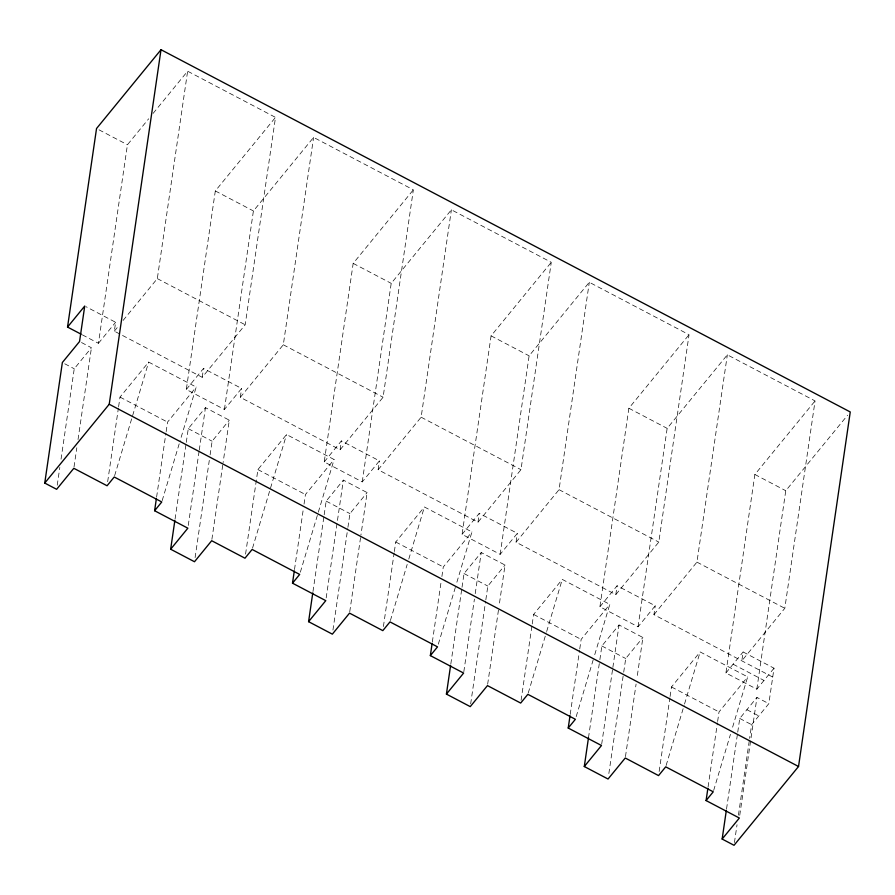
<?xml version="1.0" encoding="UTF-8"?>
<svg xmlns="http://www.w3.org/2000/svg" width="895" height="895" viewBox="0 0 895 895"><rect width="100%" height="100%" fill="white"/><g stroke="black" fill="none" stroke-linecap="round" stroke-linejoin="round"><path stroke-width="0.67" stroke-dasharray="4.47 3.36" d="M588.485 737.76L599.661 661.047M599.863 659.682L601.854 645.977L619.049 624.978L642.901 637.509L636.893 678.589M601.686 744.137L612.661 668.811M612.862 667.435L619.049 624.978M57.235 485.202L59.831 467.391M61.039 459.18L74.24 368.762L91.435 347.752L80.74 342.136M74.028 466.921L76.825 447.746M78.033 439.534L91.435 347.752M82.362 334.853L98.439 343.3L127.437 144.755L148.682 118.789M153.112 113.385L187.626 71.197L275.503 117.379L245.196 324.773L202.214 377.31L114.336 331.15L115.623 322.289L85.965 306.694M107.668 481.667L118.408 408.031M118.61 406.666L120.008 397.111L148.659 362.095L196.195 387.065L180.589 439.176M123.107 320.432L157.319 278.613L187.626 71.197M156.603 497.094L165.944 433.001M166.146 431.636L167.544 422.093L196.195 387.065M186.317 389.459L203.501 368.449L241.605 388.464L224.41 409.474L186.317 389.459L215.315 190.937L275.503 117.379M175.062 519.078L186.07 443.741M186.272 442.365L188.274 428.671L205.458 407.65L229.288 420.169L223.09 462.637M202.214 377.31L203.501 368.449M188.252 525.454L199.059 451.494M199.261 450.118L205.458 407.65M195.099 557.619L209.296 460.366M210.101 454.884L212.104 441.19L229.288 420.169M224.41 409.474L253.408 210.951L313.597 137.394L413.356 189.818L383.094 397.223L340.111 449.76L240.308 397.324L241.605 388.464M211.891 539.349L222.889 464.002M245.566 554.117L257.905 469.573L286.557 434.545L334.103 459.515L300.071 573.091M240.308 397.324L283.301 344.788L313.597 137.394M294.5 569.544L303.248 509.546M304.043 504.086L305.441 494.543L334.103 459.515M324.214 461.909L341.398 440.899L379.424 460.869L362.24 481.89L324.214 461.909L353.178 263.376L413.356 189.818M312.981 591.528L323.968 516.191M324.169 514.815L326.16 501.122L343.356 480.1L367.118 492.586L360.931 535.053M340.111 449.76L341.398 440.899M326.172 597.905L343.356 480.1M332.951 630.046L347.73 528.676M347.931 527.3L349.934 513.607L367.118 492.586M362.24 481.89L391.204 283.346L451.393 209.799L551.275 262.302L520.979 469.674L477.986 522.199L378.137 469.741L379.424 460.869M349.744 611.766L360.73 536.429M383.407 626.545L394.158 552.909M394.348 551.544L395.747 542.001L424.398 506.973L471.945 531.943L456.327 584.055M378.137 469.741L421.131 417.204L451.393 209.799M432.341 641.972L441.09 581.974M441.895 576.514L443.282 566.971L471.945 531.943M462.077 534.349L479.272 513.338L517.344 533.342L500.148 554.352L462.077 534.349L491.086 335.849L551.275 262.302M450.823 663.956L461.82 588.619M462.021 587.254L464.024 573.561L481.219 552.551L505.037 565.058L499.041 606.161M477.986 522.199L479.272 513.338M463.823 671.709L474.417 599.113M475.223 593.631L481.219 552.551M470.658 703.884L485.638 601.138M485.84 599.773L487.831 586.068L505.037 565.058M500.148 554.352L529.113 355.83L589.302 282.283L689.049 334.708L658.798 542.09L615.805 594.627L516.057 542.202L517.344 533.342M487.652 684.239L498.839 607.526M521.08 700.349L532.022 625.337M532.223 623.972L533.61 614.429L562.273 579.401L609.808 604.371L594.202 656.482M516.057 542.202L559.039 489.677L589.302 282.283M570.204 714.411L579.557 650.307M579.759 648.942L581.146 639.399L609.808 604.371M599.918 606.765L617.102 585.755L655.241 605.792L638.046 626.802L599.918 606.765L628.872 408.254L689.049 334.708M615.805 594.627L617.102 585.755M608.857 773.537L623.502 673.577M623.703 672.212L625.717 658.519L642.901 637.509M638.046 626.802L667.155 428.369L727.344 354.823L815.065 400.926L784.803 608.309L741.81 660.846L743.118 651.963L774.018 668.207L768.827 703.671L751.621 724.681L749.618 738.386M625.46 756.633L636.088 684.06M772.721 677.067L653.943 614.664L655.241 605.792M659.145 771.501L669.896 697.865M670.087 696.5L671.485 686.957L700.136 651.929L747.672 676.9L732.065 729.011M653.943 614.664L696.937 562.127L727.344 354.823M708.079 786.929L717.432 722.836M717.622 721.471L719.021 711.928L747.672 676.9M774.018 668.207L756.823 689.195L725.923 672.962L754.865 474.473L815.065 400.926M726.55 808.901L737.536 733.52M737.737 732.144L739.74 718.439L756.946 697.429L768.827 703.671M734.437 842.553L737.032 824.731M738.431 815.144L749.428 739.762M756.823 689.195L785.765 490.717L847.599 415.202M739.751 815.289L756.946 697.429M114.638 475.659L148.659 362.095M162.174 500.629L180.186 440.508M252.535 548.12L286.557 434.545M390.388 620.548L407.191 564.432M408.791 559.084L424.398 506.973M438.315 644.187L455.935 585.397M528.251 692.976L546.263 632.854M546.666 631.512L562.273 579.401M576.19 716.615L593.799 657.825M666.115 765.493L684.127 705.372M684.53 704.029L700.136 651.929M713.651 790.475L730.465 734.347M98.439 343.3L115.623 322.289M114.336 331.15L118.722 325.791M725.923 672.962L743.118 651.963M99.009 129.82L127.437 144.755M215.315 190.937L253.408 210.951M353.178 263.376L391.204 283.346M491.086 335.849L529.113 355.83M628.872 408.254L667.155 428.369M754.865 474.473L785.765 490.717M157.319 278.613L245.196 324.773M283.301 344.788L383.094 397.223M421.131 417.204L520.979 469.674M559.039 489.677L658.798 542.09M696.937 562.127L784.803 608.309M733.094 664.202L763.983 680.435M746.9 709.69L758.792 715.933M64.731 363.773L74.24 368.762M188.274 428.671L212.104 441.19M326.16 501.122L349.934 513.607M464.024 573.561L487.831 586.068M601.854 645.977L625.717 658.519M739.74 718.439L751.621 724.681M120.008 397.111L167.544 422.093M257.905 469.573L305.441 494.543M395.747 542.001L443.282 566.971M533.61 614.429L581.146 639.399M671.485 686.957L719.021 711.928"/><path stroke-width="1.34" d="M81.132 334.204L67.539 327.067L96.537 128.522L161.01 49.706L850.25 411.968L798.53 766.5L734.034 845.294L722.153 839.051L739.359 818.03L706.088 800.566L713.248 791.806L665.712 766.836L658.552 775.596L625.258 758.009L608.052 779.019L584.29 766.523L588.485 737.76M584.29 766.523L601.485 745.513L568.224 728.049L575.384 719.289L527.849 694.319L520.677 703.067L487.462 685.604L470.255 706.625L446.415 694.095L463.621 673.074L430.35 655.61L437.521 646.861L389.985 621.891L382.814 630.639L349.542 613.131L332.347 634.152L308.585 621.667L325.78 600.646L292.508 583.182L299.668 574.422L252.133 549.452L244.973 558.211L211.69 540.714L194.495 561.736L170.654 549.217L187.849 528.195L154.611 510.732L161.771 501.972L114.236 477.001L107.076 485.761L73.826 468.298L56.631 489.308L44.75 483.065L62.359 362.52L79.554 341.51L84.734 306.045L67.539 327.067M44.75 483.065L109.224 404.26L161.01 49.706M154.611 510.732L156.401 498.459M170.654 549.217L174.861 520.442M292.508 583.182L294.298 570.909M308.585 621.667L312.78 592.904M430.35 655.61L432.14 643.337M446.415 694.095L450.621 665.332M568.224 728.049L570.014 715.776M706.088 800.566L707.878 788.294M722.153 839.051L726.348 810.266M109.224 404.26L798.53 766.5"/></g></svg>
